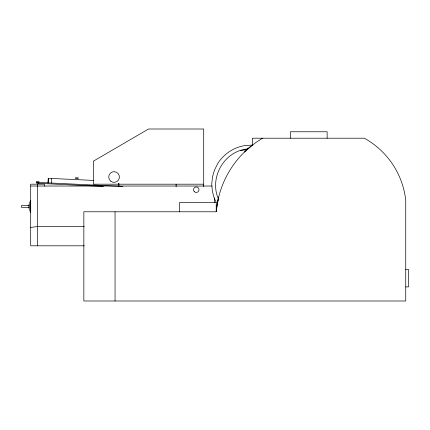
<?xml version="1.0" encoding="UTF-8"?>
<svg xmlns="http://www.w3.org/2000/svg" width="430" height="430" viewBox="0 0 430 430"><rect width="100%" height="100%" fill="white"/><g stroke="black" fill="none" stroke-linecap="round" stroke-linejoin="round"><path stroke-width="0.64" d="M38.592 183.357L38.635 182.438M48.009 182.884L48.224 178.289L93.724 180.433M48.181 182.89L48.397 178.299M51.38 183.04L51.6 178.45M118.481 186.206L118.605 183.583M118.637 186.212L118.761 183.588M118.809 186.222L118.933 183.594M216.451 209.851L218.295 198.757C209.114 177.418 224.363 150.779 247.825 148.914M217.15 204.39L218.655 197.096M244.396 152.091L250.056 146.979L256.108 142.341L262.51 138.202M240.408 150.624L247.223 149.457L252.394 145.103L245.611 145.469A39.345 39.345 0 0 0 217.596 163.808L214.441 170.151L212.474 176.956L211.759 183.997L212.318 191.054L214.135 197.902L216.22 202.331L216.22 211.78L83.845 211.78L83.845 300.995L405.743 300.995L405.743 200.358A81.195 81.195 0 0 0 364.317 138.202L252.394 138.202L252.394 145.19M30.697 227.416L37.356 226.588L84.366 226.588M36.163 181.433L39.022 181.433M36.163 182.352L39.022 182.352M203.707 184.19L93.342 184.19L93.342 161.196L148.527 129.005L203.707 129.005L203.707 186.706M30.697 186.029L211.969 186.029M30.697 200.445L30.697 212.404M216.22 202.584L179.428 202.584L179.428 211.78M28.858 205.508L21.5 205.508L21.5 207.346L28.858 207.346M84.366 245.809L30.697 245.809L30.697 184.19L44.494 184.19L44.494 186.12M405.743 269.422L408.5 269.422L408.5 286.896L405.743 286.896M75.347 177.724L78.378 177.869M75.304 178.643L78.335 178.789M36.829 182.358L122.824 186.41M36.706 183.271L103.404 186.416M327.133 138.202L327.133 131.768L290.454 131.768L290.454 138.202M214.64 197.999L214.64 202.718M176.117 184.19L176.117 186.706M115.052 211.78L115.052 300.995M37.593 184.19L37.593 186.12M37.356 186.029L37.356 245.809M29.777 201.837L29.777 211.012M28.858 204.589L28.858 208.26M216.22 211.78A94.896 94.896 0 0 1 250.056 146.979M194.296 191.656A2.757 2.757 0 0 0 198.907 190.42A2.757 2.757 0 0 0 195.532 187.045A2.757 2.757 0 0 0 194.296 191.656M110.693 181.159A5.354 5.354 0 0 0 119.357 177.869A5.354 5.354 0 0 0 112.176 172.011A5.354 5.354 0 0 0 110.693 181.159"/></g></svg>
